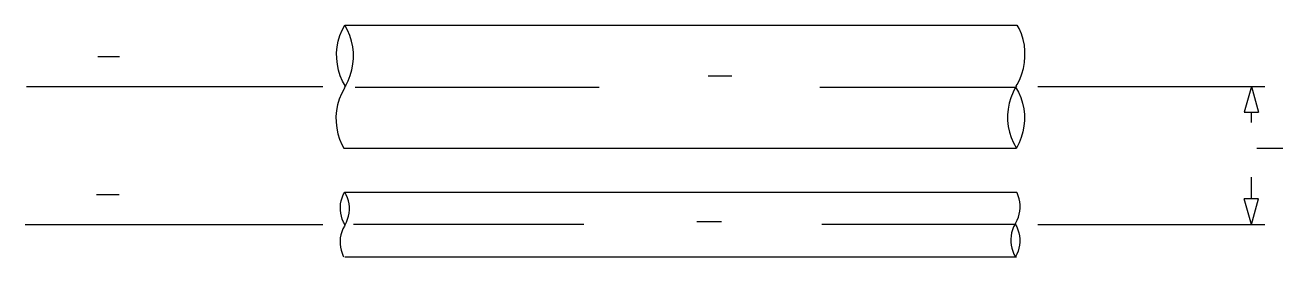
# Model space of a CAD drawing. Extents: x 230 to 1394, y 497 to 712.
import ezdxf

# ---------------------------------------------------------------- set-up
doc = ezdxf.new("R2010")
doc.units = 0
doc.header["$MEASUREMENT"] = 0
doc.layers.add('-1', color=7, linetype='CONTINUOUS')
doc.layers.add('1', color=7, linetype='CONTINUOUS')

msp = doc.modelspace()

# ---------------------------------------------------------------- linework, layer by layer
at = {"layer": '-1', "color": 2, "linetype": 'Continuous'}
for p, q in [((297.1, 682.8), (317.1, 682.8)), ((861.8, 664.8), (883.8, 664.8)), ((295.7, 554.9), (316.7, 554.9)), ((851.3, 530), (874.3, 530))]:
    msp.add_line(p, q, dxfattribs=at)
at = {"layer": '-1', "color": 5, "linetype": 'Continuous'}
msp.add_line((1369.6, 598), (1393.6, 598), dxfattribs=at)
at = {"layer": '1', "color": 7, "linetype": 'Continuous'}
for p, q in [((523, 707.2), (525.5, 712)), ((525.5, 712), (1147.3, 712)), ((528.1, 707.2), (525.5, 712)), ((1149.5, 708.7), (1147.8, 712)), ((519.5, 697), (521, 702.2)), ((521, 702.2), (523, 707.2)), ((530.2, 702.3), (528.1, 707.2)), ((531.8, 697.1), (530.2, 702.3)), ((1151.7, 703.8), (1149.5, 708.7)), ((1153.3, 698.6), (1151.7, 703.8)), ((1154.4, 693.3), (1153.3, 698.6)), ((518, 686.3), (518.5, 691.7)), ((518.5, 691.7), (519.5, 697)), ((532.9, 691.8), (531.8, 697.1)), ((533.5, 686.5), (532.9, 691.8)), ((1155, 688), (1154.4, 693.3)), ((1155, 682.6), (1155, 688)), ((518.1, 680.9), (518, 686.3)), ((518.7, 675.5), (518.1, 680.9)), ((519.8, 670.2), (518.7, 675.5)), ((532.1, 670.4), (533.1, 675.7)), ((533.1, 675.7), (533.6, 681.1)), ((533.6, 681.1), (533.5, 686.5)), ((1153.6, 671.9), (1154.6, 677.2)), ((1154.6, 677.2), (1155, 682.6)), ((521.4, 665.1), (519.8, 670.2)), ((523.5, 660.1), (521.4, 665.1)), ((528.6, 660.2), (530.6, 665.2)), ((530.6, 665.2), (532.1, 670.4)), ((1150.1, 661.7), (1152.1, 666.7)), ((1152.1, 666.7), (1153.6, 671.9)), ((524.9, 653), (522.4, 648.2)), ((526.1, 655.4), (523.5, 660.1)), ((525.7, 654.2), (524.9, 653)), ((525.4, 654.2), (526.1, 655.4)), ((526.1, 655.4), (528.6, 660.2)), ((526.4, 655), (526.1, 655.4)), ((1146.3, 654.5), (1143.9, 649.7)), ((1146, 655), (1146.3, 654.5)), ((1147.1, 655.7), (1146.3, 654.5)), ((1146.3, 654.5), (1148.9, 649.8)), ((1146.8, 655.7), (1147.6, 656.9)), ((1147.6, 656.9), (1150.1, 661.7)), ((520.4, 643.2), (518.9, 638.1)), ((522.4, 648.2), (520.4, 643.2)), ((1141.8, 644.7), (1140.3, 639.5)), ((1143.9, 649.7), (1141.8, 644.7)), ((1148.9, 649.8), (1151.1, 644.8)), ((1151.1, 644.8), (1152.7, 639.7)), ((517.9, 632.7), (517.4, 627.4)), ((518.9, 638.1), (517.9, 632.7)), ((1139.3, 634.2), (1138.9, 628.9)), ((1138.9, 628.9), (1138.9, 623.5)), ((1140.3, 639.5), (1139.3, 634.2)), ((1152.7, 639.7), (1153.8, 634.4)), ((1153.8, 634.4), (1154.4, 629)), ((1154.4, 629), (1154.5, 623.6)), ((517.4, 627.4), (517.5, 622)), ((517.5, 622), (518.1, 616.6)), ((1138.9, 623.5), (1139.5, 618.1)), ((1139.5, 618.1), (1140.6, 612.8)), ((1154, 618.3), (1153, 612.9)), ((1154.5, 623.6), (1154, 618.3)), ((518.1, 616.6), (519.2, 611.3)), ((519.2, 611.3), (520.8, 606.2)), ((520.8, 606.2), (522.9, 601.2)), ((1140.6, 612.8), (1142.3, 607.7)), ((1142.3, 607.7), (1144.4, 602.7)), ((1151.5, 607.8), (1149.5, 602.8)), ((1153, 612.9), (1151.5, 607.8)), ((522.9, 601.2), (524.7, 598)), ((524.7, 598), (538, 598)), ((525.5, 598), (1147, 598)), ((1144.4, 602.7), (1147, 598)), ((1149.5, 602.8), (1147, 598)), ((521.7, 546.3), (522.3, 549.1)), ((522.3, 549.1), (523.1, 551.9)), ((523.1, 551.9), (524.2, 554.6)), ((524.2, 554.6), (525.5, 557.1)), ((525.5, 557.1), (1147.2, 557.1)), ((526.9, 554.6), (525.5, 557.1)), ((528, 552), (526.9, 554.6)), ((528.9, 549.2), (528, 552)), ((529.5, 546.4), (528.9, 549.2)), ((1147.6, 556.4), (1147.2, 557.1)), ((1148.7, 553.8), (1147.6, 556.4)), ((1149.6, 551), (1148.7, 553.8)), ((1150.2, 548.2), (1149.6, 551)), ((1150.5, 545.3), (1150.2, 548.2)), ((521.5, 543.4), (521.7, 546.3)), ((521.5, 540.5), (521.5, 543.4)), ((521.8, 537.6), (521.5, 540.5)), ((522.4, 534.8), (521.8, 537.6)), ((529, 534.9), (529.6, 537.7)), ((529.8, 543.5), (529.5, 546.4)), ((529.6, 537.7), (529.8, 540.6)), ((529.8, 540.6), (529.8, 543.5)), ((1148.9, 533.9), (1149.7, 536.7)), ((1149.7, 536.7), (1150.3, 539.6)), ((1150.3, 539.6), (1150.5, 542.4)), ((1150.5, 542.4), (1150.5, 545.3)), ((523.3, 532), (522.4, 534.8)), ((524.4, 529.4), (523.3, 532)), ((525.2, 525.6), (523.8, 523)), ((525.8, 526.9), (524.4, 529.4)), ((525.6, 526.2), (525.2, 525.6)), ((525.4, 526.2), (525.8, 526.9)), ((525.8, 526.9), (527.2, 529.4)), ((526, 526.6), (525.8, 526.9)), ((527.2, 529.4), (528.2, 532.1)), ((528.2, 532.1), (529, 534.9)), ((1144.5, 524.9), (1143.5, 522.2)), ((1145.9, 527.4), (1144.5, 524.9)), ((1145.7, 527.7), (1145.9, 527.4)), ((1146.3, 528.1), (1145.9, 527.4)), ((1145.9, 527.4), (1147.3, 524.9)), ((1146.1, 528.1), (1146.5, 528.7)), ((1146.5, 528.7), (1147.9, 531.3)), ((1147.3, 524.9), (1148.4, 522.2)), ((1147.9, 531.3), (1148.9, 533.9)), ((521.4, 514.7), (521.2, 511.9)), ((522, 517.6), (521.4, 514.7)), ((522.8, 520.3), (522, 517.6)), ((523.8, 523), (522.8, 520.3)), ((1142.1, 516.6), (1141.9, 513.7)), ((1141.9, 513.7), (1141.9, 510.8)), ((1142.6, 519.4), (1142.1, 516.6)), ((1143.5, 522.2), (1142.6, 519.4)), ((1148.4, 522.2), (1149.3, 519.5)), ((1149.3, 519.5), (1149.9, 516.6)), ((1149.9, 516.6), (1150.2, 513.8)), ((1150.2, 513.8), (1150.2, 510.9)), ((521.2, 511.9), (521.2, 509)), ((521.2, 509), (521.5, 506.1)), ((521.5, 506.1), (522.1, 503.3)), ((522.1, 503.3), (523, 500.5)), ((523, 500.5), (524.1, 497.8)), ((1141.9, 510.8), (1142.2, 507.9)), ((1142.2, 507.9), (1142.8, 505.1)), ((1142.8, 505.1), (1143.7, 502.3)), ((1143.7, 502.3), (1144.8, 499.7)), ((1148.6, 502.4), (1147.5, 499.7)), ((1149.4, 505.2), (1148.6, 502.4)), ((1150, 508), (1149.4, 505.2)), ((1150.2, 510.9), (1150, 508)), ((524.1, 497.8), (524.5, 497.1)), ((525.7, 497.1), (1147.1, 497.1)), ((1144.8, 499.7), (1146.2, 497.1)), ((1147.5, 499.7), (1146.2, 497.1))]:
    msp.add_line(p, q, dxfattribs=at)
at = {"layer": '1', "color": 4, "linetype": 'Continuous'}
for p, q in [((231.2, 655), (505.4, 655)), ((535.1, 654.5), (761, 654.5)), ((965, 654.5), (1146.3, 654.5)), ((229.8, 527.1), (505.4, 527.1)), ((533.6, 527.4), (746.9, 527.4)), ((967.1, 527.4), (1145.9, 527.4))]:
    msp.add_line(p, q, dxfattribs=at)
at = {"layer": '1', "color": 92, "linetype": 'Continuous'}
for p, q in [((1167, 655), (1377, 655)), ((1167, 527.1), (1377, 527.1))]:
    msp.add_line(p, q, dxfattribs=at)
at = {"layer": '1', "color": 3, "linetype": 'Continuous'}
for p, q in [((1364.5, 655), (1357.9, 631.2)), ((1364.5, 655), (1371, 631.2)), ((1357.9, 631.2), (1371, 631.2)), ((1357.9, 631.2), (1371, 631.2)), ((1364.5, 621.7), (1364.5, 631.2)), ((1364.5, 550.9), (1364.5, 571.1)), ((1371, 550.9), (1357.9, 550.9)), ((1364.5, 527.1), (1357.9, 550.9)), ((1371, 550.9), (1357.9, 550.9)), ((1364.5, 527.1), (1371, 550.9))]:
    msp.add_line(p, q, dxfattribs=at)

doc.saveas('drawing.dxf')
